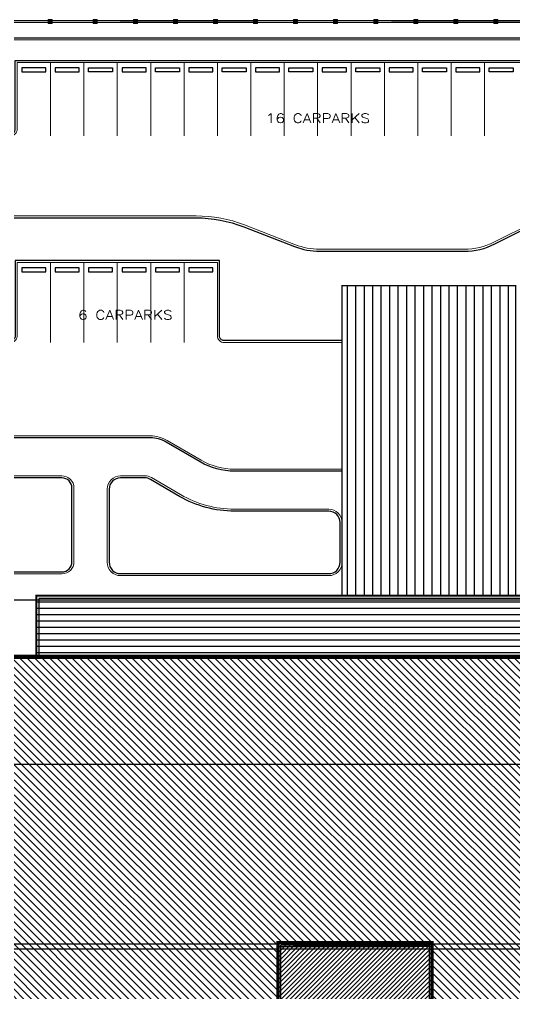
# Model space of a CAD drawing. Header units: metres. Extents: x -3195699 to -2111692, y 14290 to 146348.
# Drawn here: x -2115679 to -2115223, y 20462 to 21361 of the extents above; entities that cross this region are included whole.
import ezdxf
from ezdxf.enums import TextEntityAlignment as Align

# ---------------------------------------------------------------- set-up
doc = ezdxf.new("R2010")
doc.units = ezdxf.units.M
doc.header["$LTSCALE"] = 500
doc.header["$MEASUREMENT"] = 0
for name, pattern in [('CENTER', [2, 1.25, -0.25, 0.25, -0.25]), ('CENTERX2', [4, 2.5, -0.5, 0.5, -0.5]), ('HIDDEN', [0.375, 0.25, -0.125])]:
    doc.linetypes.add(name, pattern=pattern)
for name, color, linetype in [('AR-AXIS', 9, 'CENTERX2'), ('AR-HATCH', 8, 'CONTINUOUS'), ('AR-HIDDEN', 8, 'HIDDEN'), ('AR-SHEET-NM', 4, 'CONTINUOUS'), ('AR-WALL', 8, 'CONTINUOUS'), ('CURB-2', 8, 'CONTINUOUS'), ('HATCH', 43, 'CONTINUOUS'), ('PARAPET', 1, 'CONTINUOUS'), ('PROPERTY LINE', 3, 'CENTER'), ('WHEEL BUMP', 6, 'CONTINUOUS')]:
    doc.layers.add(name, color=color, linetype=linetype)
for name, color, linetype, lineweight in [('CARLINE', 8, 'CONTINUOUS', 18), ('COL', 4, 'CONTINUOUS', 18), ('COLHAT', 8, 'CONTINUOUS', 18), ('CURVE', 8, 'CONTINUOUS', 18), ('FENCEWALL', 4, 'CONTINUOUS', 18), ('schematic lines', 110, 'CONTINUOUS', 25)]:
    doc.layers.add(name, color=color, linetype=linetype, lineweight=lineweight)
doc.styles.add('ROMANS', font='romans.shx', dxfattribs={"width": 0.85})

# ---------------------------------------------------------------- blocks, each defined once
blk = doc.blocks.new('AHHMS TEMPLATE')
at = {"layer": 'COLHAT'}
h = blk.add_hatch(dxfattribs=at)
h.set_pattern_fill('ANSI31', color=8, scale=0.184599, style=0)
h.set_pattern_definition([(135, (-1481428.94717, 34812.915), (0.4144367825, 0.4144367825), [])])
h.paths.add_polyline_path([(-1491379.79, 84579.89), (-1491379.79, 84576.2), (-1491376.1, 84576.2), (-1491376.1, 84579.89)])
h = blk.add_hatch(dxfattribs=at)
h.set_pattern_fill('ANSI31', color=8, scale=0.184599, style=0)
h.set_pattern_definition([(135, (-1481387.25395, 34812.915), (0.4144367825, 0.4144367825), [])])
h.paths.add_polyline_path([(-1491338.1, 84579.89), (-1491338.1, 84576.2), (-1491334.41, 84576.2), (-1491334.41, 84579.89)])
h = blk.add_hatch(dxfattribs=at)
h.set_pattern_fill('ANSI31', color=8, scale=0.184599, style=0)
h.set_pattern_definition([(135, (-1481350.33414, 34812.915), (0.4144367825, 0.4144367825), [])])
h.paths.add_polyline_path([(-1491301.18, 84579.89), (-1491301.18, 84576.2), (-1491297.49, 84576.2), (-1491297.49, 84579.89)])
h = blk.add_hatch(dxfattribs=at)
h.set_pattern_fill('ANSI31', color=8, scale=0.184599, style=0)
h.set_pattern_definition([(135, (-1481313.4143, 34812.915), (0.4144367825, 0.4144367825), [])])
h.paths.add_polyline_path([(-1491264.26, 84579.89), (-1491264.26, 84576.2), (-1491260.57, 84576.2), (-1491260.57, 84579.89)])
h = blk.add_hatch(dxfattribs=at)
h.set_pattern_fill('ANSI31', color=8, scale=0.184599, style=0)
h.set_pattern_definition([(135, (-1481276.4945, 34812.915), (0.4144367825, 0.4144367825), [])])
h.paths.add_polyline_path([(-1491227.34, 84579.89), (-1491227.34, 84576.2), (-1491223.65, 84576.2), (-1491223.65, 84579.89)])
h = blk.add_hatch(dxfattribs=at)
h.set_pattern_fill('ANSI31', color=8, scale=0.184599, style=0)
h.set_pattern_definition([(135, (-1481239.5747, 34812.915), (0.4144367825, 0.4144367825), [])])
h.paths.add_polyline_path([(-1491190.42, 84579.89), (-1491190.42, 84576.2), (-1491186.73, 84576.2), (-1491186.73, 84579.89)])
h = blk.add_hatch(dxfattribs=at)
h.set_pattern_fill('ANSI31', color=8, scale=0.184599, style=0)
h.set_pattern_definition([(135, (-1481202.65486, 34812.915), (0.4144367825, 0.4144367825), [])])
h.paths.add_polyline_path([(-1491153.5, 84579.89), (-1491153.5, 84576.2), (-1491149.81, 84576.2), (-1491149.81, 84579.89)])
h = blk.add_hatch(dxfattribs=at)
h.set_pattern_fill('ANSI31', color=8, scale=0.184599, style=0)
h.set_pattern_definition([(135, (-1481165.73504, 34812.915), (0.4144367825, 0.4144367825), [])])
h.paths.add_polyline_path([(-1491116.58, 84579.89), (-1491116.58, 84576.2), (-1491112.89, 84576.2), (-1491112.89, 84579.89)])
h = blk.add_hatch(dxfattribs=at)
h.set_pattern_fill('ANSI31', color=8, scale=0.184599, style=0)
h.set_pattern_definition([(135, (-1481128.8152, 34812.915), (0.4144367825, 0.4144367825), [])])
h.paths.add_polyline_path([(-1491079.66, 84579.89), (-1491079.66, 84576.2), (-1491075.97, 84576.2), (-1491075.97, 84579.89)])
h = blk.add_hatch(dxfattribs=at)
h.set_pattern_fill('ANSI31', color=8, scale=0.184599, style=0)
h.set_pattern_definition([(135, (-1481091.8954, 34812.915), (0.4144367825, 0.4144367825), [])])
h.paths.add_polyline_path([(-1491042.74, 84579.89), (-1491042.74, 84576.2), (-1491039.05, 84576.2), (-1491039.05, 84579.89)])
h = blk.add_hatch(dxfattribs=at)
h.set_pattern_fill('ANSI31', color=8, scale=0.184599, style=0)
h.set_pattern_definition([(135, (-1481054.9756, 34812.915), (0.4144367825, 0.4144367825), [])])
h.paths.add_polyline_path([(-1491005.82, 84579.89), (-1491005.82, 84576.2), (-1491002.13, 84576.2), (-1491002.13, 84579.89)])
h = blk.add_hatch(dxfattribs=at)
h.set_pattern_fill('ANSI31', color=8, scale=0.184599, style=0)
h.set_pattern_definition([(135, (-1481018.05577, 34812.915), (0.4144367825, 0.4144367825), [])])
h.paths.add_polyline_path([(-1490968.9, 84579.89), (-1490968.9, 84576.2), (-1490965.21, 84576.2), (-1490965.21, 84579.89)])
at = {"layer": 'HATCH'}
h = blk.add_hatch(dxfattribs=at)
h.set_pattern_fill('ANSI31', color=8, scale=2.461321, angle=45, style=0)
h.set_pattern_definition([(90, (-1490888.6645, 89092.963), (-7.814695, 7e-16), [])])
h.paths.add_polyline_path([(-1490948.81, 84334.2), (-1491108.79, 84334.2), (-1491108.79, 84048.15), (-1490948.81, 84048.15)])
h = blk.add_hatch(dxfattribs=at)
h.set_pattern_fill('ANSI31', color=8, scale=1.845991, angle=135, style=0)
h.set_pattern_definition([(180, (-1490888.6645, 89092.963), (-1e-15, -5.861021), [])])
h.paths.add_polyline_path([(-1490850.35, 84048.15), (-1491390.61, 84048.15), (-1491390.61, 83992.7), (-1490850.35, 83992.7)])
h = blk.add_hatch(dxfattribs=at)
h.set_pattern_fill('ANSI31', color=1, scale=1.538326, angle=270, style=0)
h.set_pattern_definition([(315, (-1490888.6645, 89092.963), (3.45364, 3.45364), [])])
h.paths.add_polyline_path([(-1491191.25, 83627.19), (-1491191.25, 83627.07), (-1491191.12, 83627.19)])
h.paths.add_polyline_path([(-1491304.47, 83514.46), (-1491304.47, 83538.58), (-1491352.46, 83538.58), (-1491352.46, 83568.74), (-1491308.16, 83568.74), (-1491308.16, 83629.65), (-1491304.47, 83629.65), (-1491304.47, 83653.77), (-1491213.4, 83653.77), (-1491213.4, 83629.65), (-1491188.78, 83629.65), (-1491188.78, 83538.58), (-1491213.4, 83538.58), (-1491213.4, 83514.46)])
h.paths.add_polyline_path([(-1491017.11, 83629.65), (-1490936.5, 83629.65), (-1490936.5, 83538.58), (-1491017.11, 83538.58)])
h.paths.add_polyline_path([(-1490806.05, 83862.55), (-1490874.47, 83862.55), (-1490874.47, 83898.86), (-1490806.05, 83898.86), (-1490806.05, 83992.7), (-1491481.68, 83992.7), (-1491481.68, 83898.86), (-1491410.92, 83898.86), (-1491410.92, 83862.55), (-1491481.68, 83862.55), (-1491481.68, 83305.68), (-1491410.92, 83305.68), (-1491410.92, 83269.37), (-1491481.68, 83269.37), (-1491481.68, 83175.54), (-1490806.05, 83175.54), (-1490806.05, 83269.37), (-1490874.47, 83269.37), (-1490874.47, 83305.68), (-1490806.05, 83305.68)])
h.paths.add_polyline_path([(-1491026.03, 83660.42), (-1491017.11, 83660.42), (-1491017.11, 83516.43), (-1491026.03, 83516.43), (-1491026.03, 83445.05), (-1491071.87, 83445.05), (-1491071.87, 83440.13), (-1491119.87, 83440.13), (-1491119.87, 83304.76), (-1491266.32, 83304.76), (-1491266.32, 83391.52), (-1491251.55, 83391.52), (-1491251.55, 83409.36), (-1491167.86, 83409.36), (-1491167.86, 83728.1), (-1491026.03, 83728.1)])
h = blk.add_hatch(dxfattribs=at)
h.set_pattern_fill('ANSI31', color=8, scale=0.922995, style=0)
h.set_pattern_definition([(45, (-1490888.6645, 89092.9631), (-2.0721839, 2.0721839), [])])
h.paths.add_polyline_path([(-1491119.87, 83440.13), (-1491071.87, 83440.13), (-1491071.87, 83445.05), (-1491026.03, 83445.05), (-1491026.03, 83516.43), (-1491017.11, 83516.43), (-1491017.11, 83660.42), (-1491026.03, 83660.42), (-1491026.03, 83728.1), (-1491167.86, 83728.1), (-1491167.86, 83409.36), (-1491251.55, 83409.36), (-1491251.55, 83391.52), (-1491266.32, 83391.52), (-1491266.32, 83304.76), (-1491119.87, 83304.76)])
at = {"layer": 'AR-AXIS', "color": 8, "ltscale": 2}
for p, q in [((-1492933, 84578.96), (-1488915.15, 84578.96)), ((-1492933, 83991.39), (-1488915.15, 83991.39)), ((-1492933, 83892.56), (-1488915.15, 83892.56))]:
    blk.add_line(p, q, dxfattribs=at)
at = {"layer": 'AR-AXIS', "color": 8}
blk.add_line((-1491586.08, 84044.3), (-1490749.41, 84044.3), dxfattribs=at)
at = {"layer": 'AR-HATCH', "color": 8}
for p, q in [((-1491479.22, 83727), (-1491212.17, 83727)), ((-1491212.17, 83727), (-1491167.86, 83727)), ((-1491026.03, 83727), (-1490808.51, 83727)), ((-1491479.22, 83722.44), (-1491212.17, 83722.44)), ((-1491212.17, 83722.44), (-1491167.86, 83722.44)), ((-1491026.03, 83722.44), (-1490808.51, 83722.44))]:
    blk.add_line(p, q, dxfattribs=at)
at = {"layer": 'AR-HIDDEN', "color": 8}
for p, q in [((-1491028.49, 83724.53), (-1491165.4, 83724.53)), ((-1491165.4, 83724.29), (-1491028.49, 83724.29))]:
    blk.add_line(p, q, dxfattribs=at)
at = {"layer": 'AR-WALL', "color": 8}
for p, q in [((-1491167.86, 83724.53), (-1491165.4, 83724.53)), ((-1491165.4, 83724.29), (-1491167.86, 83724.29)), ((-1491165.4, 83724.53), (-1491165.4, 83725.64)), ((-1491028.49, 83725.64), (-1491165.4, 83725.64)), ((-1491165.4, 83406.9), (-1491165.4, 83724.29)), ((-1491165.4, 83722.44), (-1491028.49, 83722.44)), ((-1491028.49, 83725.64), (-1491028.49, 83724.53)), ((-1491028.49, 83724.53), (-1491026.03, 83724.53)), ((-1491028.49, 83724.29), (-1491028.49, 83657.96)), ((-1491028.49, 83724.29), (-1491026.03, 83724.29))]:
    blk.add_line(p, q, dxfattribs=at)
for points in [[(-1490852.81, 83992.7), (-1490852.81, 84045.69), (-1491388.15, 84045.69), (-1491388.15, 83992.7)], [(-1490808.51, 83898.86), (-1490808.51, 83990.23), (-1491479.22, 83990.23), (-1491479.22, 83898.86)]]:
    blk.add_lwpolyline(points, dxfattribs=at)
at = {"layer": 'CARLINE', "color": 8}
for p, q in [((-1491377.48, 84472.51), (-1491377.48, 84540.2)), ((-1491346.71, 84472.51), (-1491346.71, 84540.2)), ((-1491315.95, 84472.51), (-1491315.95, 84540.2)), ((-1491285.18, 84472.51), (-1491285.18, 84540.2)), ((-1491254.41, 84472.51), (-1491254.41, 84540.2)), ((-1491223.65, 84472.51), (-1491223.65, 84540.2)), ((-1491192.88, 84472.51), (-1491192.88, 84540.2)), ((-1491162.12, 84472.51), (-1491162.12, 84540.2)), ((-1491131.35, 84472.51), (-1491131.35, 84540.2)), ((-1491100.58, 84472.51), (-1491100.58, 84540.2)), ((-1491069.82, 84472.51), (-1491069.82, 84540.2)), ((-1491039.05, 84472.51), (-1491039.05, 84540.2)), ((-1491008.28, 84472.51), (-1491008.28, 84540.2)), ((-1490977.52, 84472.51), (-1490977.52, 84540.2)), ((-1491377.48, 84355.6), (-1491377.48, 84281.76)), ((-1491346.71, 84355.6), (-1491346.71, 84281.76)), ((-1491315.95, 84355.6), (-1491315.95, 84281.76)), ((-1491285.18, 84355.6), (-1491285.18, 84281.76)), ((-1491254.41, 84355.6), (-1491254.41, 84281.76))]:
    blk.add_line(p, q, dxfattribs=at)
at = {"layer": 'COL', "color": 8}
for points in [[(-1491376.1, 84576.2), (-1491379.79, 84576.2), (-1491379.79, 84579.89), (-1491376.1, 84579.89)], [(-1491334.41, 84576.2), (-1491338.1, 84576.2), (-1491338.1, 84579.89), (-1491334.41, 84579.89)], [(-1491297.49, 84576.2), (-1491301.18, 84576.2), (-1491301.18, 84579.89), (-1491297.49, 84579.89)], [(-1491260.57, 84576.2), (-1491264.26, 84576.2), (-1491264.26, 84579.89), (-1491260.57, 84579.89)], [(-1491223.65, 84576.2), (-1491227.34, 84576.2), (-1491227.34, 84579.89), (-1491223.65, 84579.89)], [(-1491186.73, 84576.2), (-1491190.42, 84576.2), (-1491190.42, 84579.89), (-1491186.73, 84579.89)], [(-1491149.81, 84576.2), (-1491153.5, 84576.2), (-1491153.5, 84579.89), (-1491149.81, 84579.89)], [(-1491112.89, 84576.2), (-1491116.58, 84576.2), (-1491116.58, 84579.89), (-1491112.89, 84579.89)], [(-1491075.97, 84576.2), (-1491079.66, 84576.2), (-1491079.66, 84579.89), (-1491075.97, 84579.89)], [(-1491039.05, 84576.2), (-1491042.74, 84576.2), (-1491042.74, 84579.89), (-1491039.05, 84579.89)], [(-1491002.13, 84576.2), (-1491005.82, 84576.2), (-1491005.82, 84579.89), (-1491002.13, 84579.89)], [(-1490965.21, 84576.2), (-1490968.9, 84576.2), (-1490968.9, 84579.89), (-1490965.21, 84579.89)]]:
    blk.add_lwpolyline(points, close=True, dxfattribs=at)
at = {"layer": 'CURB-2', "color": 8}
for points in [[(-1491539.93, 84562.97), (-1490883.37, 84562.97), (-1490883.37, 84509.43, 0.414214), (-1490879.06, 84505.12), (-1490676, 84505.12, 0.414214), (-1490671.7, 84509.43), (-1490671.7, 84562.04)], [(-1491566.39, 84561.12), (-1491566.39, 84560.39), (-1491566.39, 84509.43, 0.414214), (-1491531.31, 84474.36), (-1491414.4, 84474.36, 0.414214), (-1491410.09, 84478.67), (-1491410.09, 84542.04), (-1490914.14, 84542.04), (-1490914.14, 84478.67, 0.414214), (-1490909.83, 84474.36), (-1490873.99, 84474.36)], [(-1491108.79, 84283.61), (-1491217.49, 84283.61, -0.414214), (-1491221.8, 84287.91), (-1491221.8, 84357.45), (-1491410.09, 84357.45), (-1491410.09, 84287.91, -0.414214), (-1491414.4, 84283.61), (-1491531.31, 84283.61, -0.414214), (-1491566.39, 84318.68), (-1491566.39, 84361.75, -0.414214), (-1491531.31, 84396.83), (-1491243.37, 84396.83, -0.092907), (-1491199.47, 84388.6), (-1491152.53, 84370.36, 0.092907), (-1491129.58, 84366.06), (-1490996.32, 84366.06, 0.116214), (-1490968.03, 84372.73), (-1490932.31, 84390.55, -0.116214), (-1490905.66, 84396.83), (-1490898.6, 84396.83), (-1490873.99, 84396.83)], [(-1491108.79, 84163.06), (-1491207.8, 84163, -0.132791), (-1491239.74, 84171.63), (-1491270.93, 84189.83, 0.132791), (-1491285.5, 84193.77), (-1491531.31, 84193.77, 0.414213), (-1491566.39, 84158.69), (-1491566.39, 84031.07, 0.414214), (-1491559, 84023.69), (-1491498.7, 84023.69), (-1491498.7, 83898.78)]]:
    blk.add_lwpolyline(points, format="xyb", dxfattribs=at)
for points in [[(-1491498.7, 84147.62), (-1491498.7, 84079.38, 0.414214), (-1491489.47, 84070.15), (-1491390.4, 84070.15), (-1491367, 84070.15, 0.414214), (-1491357.77, 84079.38), (-1491357.77, 84147.62, 0.414214), (-1491367, 84156.85), (-1491489.47, 84156.85, 0.414214)], [(-1491258.55, 84139.82), (-1491285.43, 84155.5, 0.132791), (-1491290.7, 84156.93), (-1491313.05, 84156.93, 0.414214), (-1491323.51, 84146.47), (-1491323.51, 84078.96, 0.414214), (-1491313.05, 84068.5), (-1491121.1, 84068.5, 0.414214), (-1491110.64, 84078.96), (-1491110.64, 84115.7, 0.414214), (-1491121.1, 84126.16), (-1491208.01, 84126.16, -0.132791)]]:
    blk.add_lwpolyline(points, format="xyb", close=True, dxfattribs=at)
at = {"layer": 'CURVE', "color": 8}
for points in [[(-1491568.23, 84578.04), (-1491568.23, 84509.43, 0.414214), (-1491531.31, 84472.51), (-1491414.4, 84472.51, 0.414214), (-1491408.25, 84478.67), (-1491408.25, 84540.2), (-1490915.98, 84540.2), (-1490915.98, 84478.67, 0.414214), (-1490909.83, 84472.51), (-1490873.99, 84472.51)], [(-1491539.93, 84561.12), (-1490885.22, 84561.12), (-1490885.22, 84509.43, 0.414214), (-1490879.06, 84503.28), (-1490676, 84503.28, 0.414214), (-1490669.85, 84509.43), (-1490669.85, 84562.04)], [(-1491108.79, 84281.76), (-1491217.49, 84281.76, -0.414214), (-1491223.65, 84287.91), (-1491223.65, 84355.6), (-1491408.25, 84355.6), (-1491408.25, 84287.91, -0.414214), (-1491414.4, 84281.76), (-1491531.31, 84281.76, -0.414214), (-1491568.23, 84318.68), (-1491568.23, 84361.75, -0.414214), (-1491531.31, 84398.67), (-1491243.37, 84398.67, -0.092907), (-1491198.81, 84390.32), (-1491151.87, 84372.08, 0.092907), (-1491129.58, 84367.91), (-1490996.32, 84367.91, 0.116214), (-1490968.85, 84374.38), (-1490933.13, 84392.2, -0.116214), (-1490905.66, 84398.67), (-1490898.6, 84398.67), (-1490873.99, 84398.67)], [(-1491108.79, 84164.91), (-1491207.8, 84164.85, -0.132791), (-1491238.81, 84173.23), (-1491270, 84191.42, 0.132791), (-1491285.5, 84195.61), (-1491531.31, 84195.61, 0.414213), (-1491568.23, 84158.69), (-1491568.23, 84031.07, 0.414214), (-1491559, 84021.84), (-1491500.55, 84021.84), (-1491500.55, 83898.78)], [(-1491257.62, 84141.42), (-1491284.5, 84157.1, 0.132791), (-1491290.7, 84158.77), (-1491313.05, 84158.77, 0.414214), (-1491325.36, 84146.47), (-1491325.36, 84078.96, 0.414214), (-1491313.05, 84066.66), (-1491121.1, 84066.66, 0.414214), (-1491108.79, 84078.96), (-1491108.79, 84115.7, 0.414214), (-1491121.1, 84128.01), (-1491208.01, 84128.01, -0.132791), (-1491257.62, 84141.42)]]:
    blk.add_lwpolyline(points, format="xyb", dxfattribs=at)
blk.add_lwpolyline([(-1491500.55, 84147.62), (-1491500.55, 84079.38, 0.414214), (-1491489.47, 84068.3), (-1491390.4, 84068.3), (-1491367, 84068.3, 0.414214), (-1491355.92, 84079.38), (-1491355.92, 84147.62, 0.414214), (-1491367, 84158.69), (-1491489.47, 84158.69, 0.414214)], format="xyb", close=True, dxfattribs=at)
at = {"layer": 'FENCEWALL', "color": 8}
for points in [[(-1491419.81, 84578.96), (-1491379.79, 84578.96)], [(-1491419.81, 84577.12), (-1491379.79, 84577.12)], [(-1491376.1, 84578.96), (-1491338.1, 84578.96)], [(-1491376.1, 84577.12), (-1491338.1, 84577.12)], [(-1491334.41, 84578.96), (-1491301.18, 84578.96)], [(-1491334.41, 84577.12), (-1491301.18, 84577.12)], [(-1491297.49, 84578.96), (-1491264.26, 84578.96)], [(-1491297.49, 84577.12), (-1491264.26, 84577.12)], [(-1491260.57, 84578.96), (-1491227.34, 84578.96)], [(-1491260.57, 84577.12), (-1491227.34, 84577.12)], [(-1491223.65, 84578.96), (-1491190.42, 84578.96)], [(-1491223.65, 84577.12), (-1491190.42, 84577.12)], [(-1491186.73, 84578.96), (-1491153.5, 84578.96)], [(-1491186.73, 84577.12), (-1491153.5, 84577.12)], [(-1491149.81, 84578.96), (-1491116.58, 84578.96)], [(-1491149.81, 84577.12), (-1491116.58, 84577.12)], [(-1491112.89, 84578.96), (-1491079.66, 84578.96)], [(-1491112.89, 84577.12), (-1491079.66, 84577.12)], [(-1491075.97, 84578.96), (-1491042.74, 84578.96)], [(-1491075.97, 84577.12), (-1491042.74, 84577.12)], [(-1491039.05, 84578.96), (-1491005.82, 84578.96)], [(-1491039.05, 84577.12), (-1491005.82, 84577.12)], [(-1491002.13, 84578.96), (-1490968.9, 84578.96)], [(-1491002.13, 84577.12), (-1490968.9, 84577.12)], [(-1490965.21, 84578.96), (-1490931.98, 84578.96)], [(-1490965.21, 84577.12), (-1490931.98, 84577.12)]]:
    blk.add_lwpolyline(points, dxfattribs=at)
at = {"layer": 'PARAPET', "color": 2}
for points, const_width in [([(-1490948.81, 84048.12), (-1490948.81, 84334.2), (-1491108.79, 84334.2), (-1491108.79, 84048.08)], 1.23), ([(-1490850.35, 83992.7), (-1490850.35, 84048.15), (-1491390.61, 84048.15), (-1491390.61, 83992.7)], 1.85), ([(-1490806.05, 83898.86), (-1490806.05, 83992.7), (-1491481.68, 83992.7), (-1491481.68, 83898.86)], 1.85), ([(-1491266.32, 83304.76), (-1491266.32, 83391.52), (-1491251.55, 83391.52), (-1491251.55, 83409.36), (-1491167.86, 83409.36), (-1491167.86, 83728.1), (-1491026.03, 83728.1), (-1491026.03, 83660.42), (-1491017.11, 83660.42), (-1491017.11, 83516.43), (-1491026.03, 83516.43), (-1491026.03, 83445.05), (-1491071.87, 83445.05), (-1491071.87, 83440.13), (-1491119.87, 83440.13), (-1491119.87, 83304.76), (-1491266.32, 83304.76)], 3.08)]:
    blk.add_lwpolyline(points, dxfattribs=dict(at, const_width=const_width))
at = {"layer": 'PROPERTY LINE', "color": 8}
blk.add_lwpolyline([(-1492441.15, 84577.12), (-1492478.07, 84540.2), (-1492478.07, 82288.09), (-1492428.85, 82238.86), (-1489438.34, 82238.86), (-1489389.12, 82288.09), (-1489389.12, 84527.89), (-1489438.34, 84577.12), (-1492441.15, 84577.12)], dxfattribs=at)
at = {"layer": 'WHEEL BUMP', "color": 8}
for points in [[(-1491403.94, 84535.28), (-1491403.94, 84531.58), (-1491381.79, 84531.58), (-1491381.79, 84535.28)], [(-1491373.17, 84535.28), (-1491373.17, 84531.58), (-1491351.02, 84531.58), (-1491351.02, 84535.28)], [(-1491320.26, 84535.28), (-1491320.26, 84531.58), (-1491342.41, 84531.58), (-1491342.41, 84535.28)], [(-1491311.64, 84535.28), (-1491311.64, 84531.58), (-1491289.49, 84531.58), (-1491289.49, 84535.28)], [(-1491258.72, 84535.28), (-1491258.72, 84531.58), (-1491280.87, 84531.58), (-1491280.87, 84535.28)], [(-1491250.11, 84535.28), (-1491250.11, 84531.58), (-1491227.96, 84531.58), (-1491227.96, 84535.28)], [(-1491197.19, 84535.28), (-1491197.19, 84531.58), (-1491219.34, 84531.58), (-1491219.34, 84535.28)], [(-1491188.57, 84535.28), (-1491188.57, 84531.58), (-1491166.42, 84531.58), (-1491166.42, 84535.28)], [(-1491135.66, 84535.28), (-1491135.66, 84531.58), (-1491157.81, 84531.58), (-1491157.81, 84535.28)], [(-1491127.04, 84535.28), (-1491127.04, 84531.58), (-1491104.89, 84531.58), (-1491104.89, 84535.28)], [(-1491074.12, 84535.28), (-1491074.12, 84531.58), (-1491096.27, 84531.58), (-1491096.27, 84535.28)], [(-1491065.51, 84535.28), (-1491065.51, 84531.58), (-1491043.36, 84531.58), (-1491043.36, 84535.28)], [(-1491012.59, 84535.28), (-1491012.59, 84531.58), (-1491034.74, 84531.58), (-1491034.74, 84535.28)], [(-1491003.98, 84535.28), (-1491003.98, 84531.58), (-1490981.82, 84531.58), (-1490981.82, 84535.28)], [(-1490951.06, 84535.28), (-1490951.06, 84531.58), (-1490973.21, 84531.58), (-1490973.21, 84535.28)], [(-1491403.94, 84350.68), (-1491403.94, 84346.98), (-1491381.79, 84346.98), (-1491381.79, 84350.68)], [(-1491373.17, 84350.68), (-1491373.17, 84346.98), (-1491351.02, 84346.98), (-1491351.02, 84350.68)], [(-1491342.41, 84350.68), (-1491342.41, 84346.98), (-1491320.26, 84346.98), (-1491320.26, 84350.68)], [(-1491311.64, 84350.68), (-1491311.64, 84346.98), (-1491289.49, 84346.98), (-1491289.49, 84350.68)], [(-1491280.87, 84350.68), (-1491280.87, 84346.98), (-1491258.72, 84346.98), (-1491258.72, 84350.68)], [(-1491250.11, 84350.68), (-1491250.11, 84346.98), (-1491227.96, 84346.98), (-1491227.96, 84350.68)]]:
    blk.add_lwpolyline(points, close=True, dxfattribs=at)
at = {"layer": 'AR-SHEET-NM', "color": 8, "style": 'ROMANS', "width": 1.2}
for s, height, p in [('16 CARPARKS', 8.6146, (-1491131.09, 84488.74)), ('6 CARPARKS', 8.615, (-1491308.53, 84307.28))]:
    blk.add_text(s, height=height, dxfattribs=at).set_placement(p, align=Align.MIDDLE_CENTER)

msp = doc.modelspace()

# ---------------------------------------------------------------- block references
at = {"layer": 'schematic lines'}
msp.add_blockref('AHHMS TEMPLATE', (-624272.64, -63218.81), dxfattribs=at)

doc.saveas('drawing.dxf')
